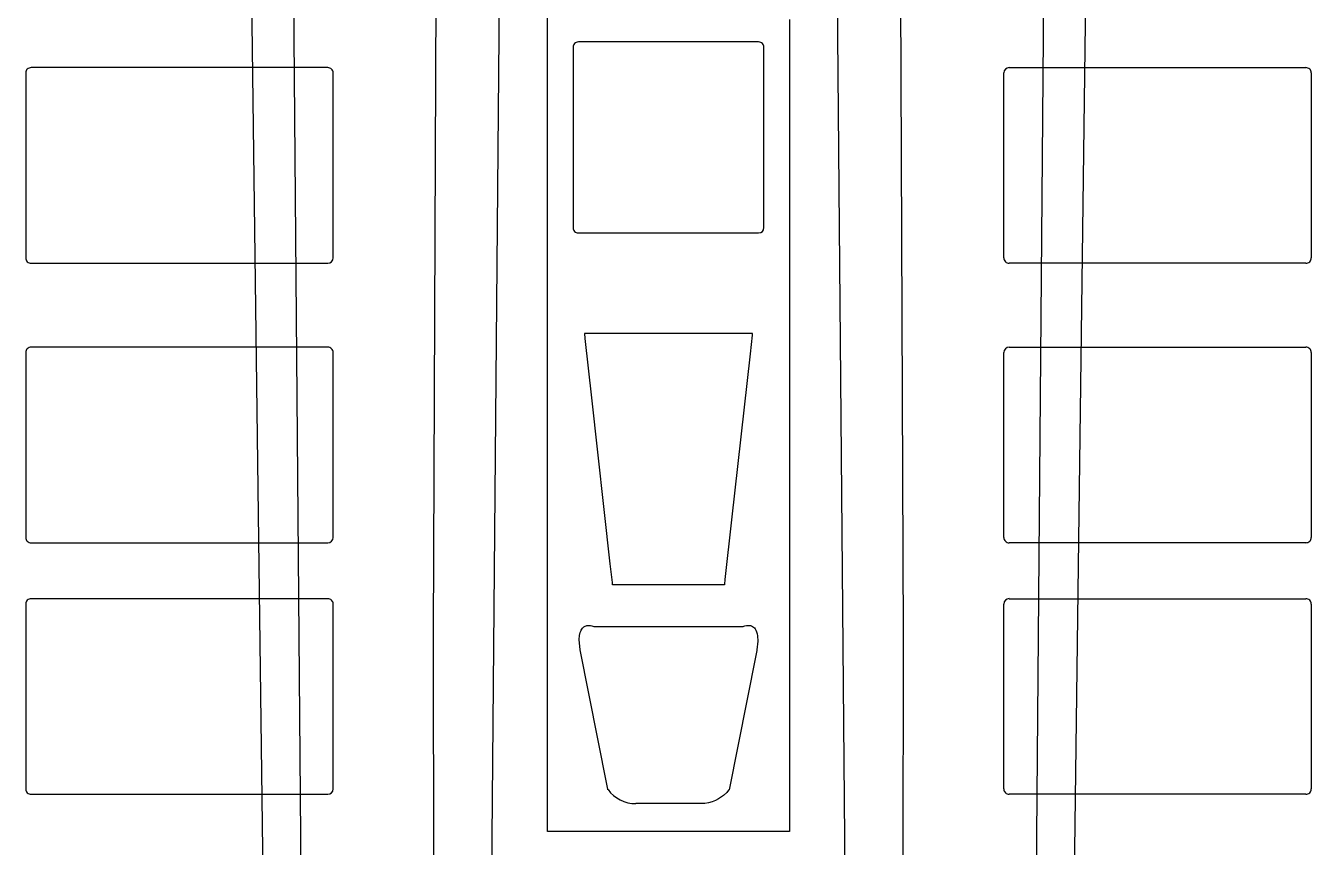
# Model space of a CAD drawing. Extents: x 0.4 to 20.4, y 0.5 to 29.7.
# Drawn here: x 8.444 to 12.278, y 11.361 to 13.81 of the extents above; entities that cross this region are included whole.
import ezdxf

# ---------------------------------------------------------------- set-up
doc = ezdxf.new("R2010")
doc.units = 0

msp = doc.modelspace()

# ---------------------------------------------------------------- linework, layer by layer
at = {"layer": 'Layer 1', "color": 7, "linetype": 'CONTINUOUS'}
for p, q in [((9.779777, 5.166812), (9.888814, 17.490817)), ((10.942293, 5.155329), (10.833256, 17.490817)), ((9.097436, 15.518608), (9.16695, 10.060401)), ((11.624634, 15.518345), (11.55512, 10.05449)), ((9.659879, 11.999662), (9.674312, 15.11457)), ((11.062191, 11.995432), (11.047758, 15.113356)), ((9.234409, 14.839484), (9.279746, 9.556238)), ((11.487661, 14.839164), (11.442324, 9.550143)), ((9.999933, 11.761905), (9.999933, 13.838059)), ((10.722137, 13.828936), (10.722137, 13.797294)), ((10.608276, 13.761665), (10.092263, 13.761665)), ((10.627428, 13.761665), (10.608276, 13.761665)), ((10.629233, 13.761665), (10.627428, 13.761665)), ((10.629649, 13.761665), (10.629233, 13.761665)), ((10.629733, 13.761665), (10.629649, 13.761665)), ((10.629741, 13.761665), (10.629733, 13.761665)), ((10.629743, 13.761665), (10.629741, 13.761665)), ((10.629744, 13.761665), (10.629743, 13.761665)), ((10.629744, 13.761665), (10.629744, 13.761665)), ((10.629744, 13.761665), (10.629744, 13.761665)), ((10.629744, 13.761665), (10.629744, 13.761665)), ((10.629744, 13.761665), (10.629744, 13.761665)), ((10.629744, 13.761665), (10.629744, 13.761665)), ((10.722137, 13.797294), (10.722137, 13.48366)), ((10.076326, 13.745665), (10.076326, 13.745665)), ((10.076326, 13.745665), (10.076326, 13.745665)), ((10.076326, 13.745665), (10.076326, 13.745665)), ((10.076326, 13.745665), (10.076326, 13.745665)), ((10.076326, 13.745665), (10.076326, 13.745665)), ((10.076326, 13.745665), (10.076326, 13.745664)), ((10.076326, 13.745664), (10.076326, 13.745662)), ((10.076326, 13.745662), (10.076326, 13.745654)), ((10.076326, 13.745654), (10.076326, 13.745571)), ((10.076326, 13.745571), (10.076326, 13.745154)), ((10.076326, 13.745154), (10.076326, 13.743349)), ((10.076326, 13.743349), (10.076326, 13.724197)), ((10.076326, 13.724197), (10.076326, 13.208169)), ((10.645744, 13.229637), (10.645744, 13.745665)), ((9.309699, 13.685271), (8.460326, 13.685271)), ((9.341223, 13.685271), (9.309699, 13.685271)), ((9.344194, 13.685271), (9.341223, 13.685271)), ((9.34488, 13.685271), (9.344194, 13.685271)), ((9.345018, 13.685271), (9.34488, 13.685271)), ((9.345031, 13.685271), (9.345018, 13.685271)), ((9.345034, 13.685271), (9.345031, 13.685271)), ((9.345035, 13.685271), (9.345034, 13.685271)), ((9.345035, 13.685271), (9.345035, 13.685271)), ((9.345035, 13.685271), (9.345035, 13.685271)), ((9.345035, 13.685271), (9.345035, 13.685271)), ((9.345035, 13.685271), (9.345035, 13.685271)), ((9.345035, 13.685271), (9.345035, 13.685271)), ((11.376972, 13.685271), (11.376972, 13.685271)), ((11.376972, 13.685271), (11.376972, 13.685271)), ((11.376972, 13.685271), (11.376972, 13.685271)), ((11.376972, 13.685271), (11.376972, 13.685271)), ((11.376972, 13.685271), (11.376972, 13.685271)), ((11.376972, 13.685271), (11.376973, 13.685271)), ((11.376973, 13.685271), (11.376976, 13.685271)), ((11.376976, 13.685271), (11.376989, 13.685271)), ((11.376989, 13.685271), (11.377127, 13.685271)), ((11.377127, 13.685271), (11.377813, 13.685271)), ((11.377813, 13.685271), (11.380784, 13.685271)), ((11.380784, 13.685271), (11.412308, 13.685271)), ((11.412308, 13.685271), (12.261696, 13.685271)), ((8.444374, 13.669271), (8.444374, 13.669271)), ((8.444374, 13.669271), (8.444374, 13.669271)), ((8.444374, 13.669271), (8.444374, 13.669271)), ((8.444374, 13.669271), (8.444374, 13.669271)), ((8.444374, 13.669271), (8.444374, 13.669271)), ((8.444374, 13.669271), (8.444374, 13.669271)), ((8.444374, 13.669271), (8.444374, 13.669269)), ((8.444374, 13.669269), (8.444374, 13.669261)), ((8.444374, 13.669261), (8.444374, 13.669174)), ((8.444374, 13.669174), (8.444374, 13.668747)), ((8.444374, 13.668747), (8.444374, 13.666896)), ((8.444374, 13.666896), (8.444374, 13.647249)), ((8.444374, 13.647249), (8.444374, 13.117885)), ((9.361035, 13.139908), (9.361035, 13.669271)), ((11.361035, 13.139908), (11.361035, 13.669271)), ((12.277696, 13.669271), (12.277696, 13.669271)), ((12.277696, 13.669271), (12.277696, 13.669271)), ((12.277696, 13.669271), (12.277696, 13.669271)), ((12.277696, 13.669271), (12.277696, 13.669271)), ((12.277696, 13.669271), (12.277696, 13.669271)), ((12.277696, 13.669271), (12.277696, 13.669271)), ((12.277696, 13.669271), (12.277696, 13.669269)), ((12.277696, 13.669269), (12.277696, 13.669261)), ((12.277696, 13.669261), (12.277696, 13.669174)), ((12.277696, 13.669174), (12.277696, 13.668747)), ((12.277696, 13.668747), (12.277696, 13.666896)), ((12.277696, 13.666896), (12.277696, 13.647249)), ((12.277696, 13.647249), (12.277696, 13.117885)), ((10.722137, 13.48366), (10.722137, 11.480945)), ((10.645744, 13.210485), (10.645744, 13.229637)), ((10.092263, 13.192216), (10.092263, 13.192216)), ((10.092263, 13.192216), (10.092263, 13.192216)), ((10.092263, 13.192216), (10.092263, 13.192216)), ((10.092263, 13.192216), (10.092263, 13.192216)), ((10.092263, 13.192216), (10.092264, 13.192216)), ((10.092264, 13.192216), (10.092264, 13.192216)), ((10.092264, 13.192216), (10.092266, 13.192216)), ((10.092266, 13.192216), (10.092274, 13.192216)), ((10.092274, 13.192216), (10.092358, 13.192216)), ((10.092358, 13.192216), (10.092774, 13.192216)), ((10.092774, 13.192216), (10.094579, 13.192216)), ((10.094579, 13.192216), (10.113731, 13.192216)), ((10.113731, 13.192216), (10.629744, 13.192216)), ((10.645744, 13.20868), (10.645744, 13.210485)), ((10.645744, 13.208263), (10.645744, 13.20868)), ((10.645744, 13.208179), (10.645744, 13.208263)), ((10.645744, 13.208171), (10.645744, 13.208179)), ((10.645744, 13.20817), (10.645744, 13.208171)), ((10.645744, 13.208169), (10.645744, 13.20817)), ((10.645744, 13.208169), (10.645744, 13.208169)), ((10.645744, 13.208169), (10.645744, 13.208169)), ((10.645744, 13.208169), (10.645744, 13.208169)), ((10.645744, 13.208169), (10.645744, 13.208169)), ((10.645744, 13.208169), (10.645744, 13.208169)), ((9.361035, 13.120261), (9.361035, 13.139908)), ((9.361035, 13.11841), (9.361035, 13.120261)), ((9.361035, 13.117982), (9.361035, 13.11841)), ((9.361035, 13.117896), (9.361035, 13.117982)), ((9.361035, 13.117888), (9.361035, 13.117896)), ((9.361035, 13.117886), (9.361035, 13.117888)), ((9.361035, 13.117885), (9.361035, 13.117886)), ((9.361035, 13.117886), (9.361035, 13.117886)), ((9.361035, 13.117885), (9.361035, 13.117885)), ((9.361035, 13.117885), (9.361035, 13.117885)), ((9.361035, 13.117885), (9.361035, 13.117885)), ((9.361035, 13.117885), (9.361035, 13.117885)), ((11.361035, 13.120261), (11.361035, 13.139908)), ((11.361035, 13.11841), (11.361035, 13.120261)), ((11.361035, 13.117982), (11.361035, 13.11841)), ((11.361035, 13.117896), (11.361035, 13.117982)), ((11.361035, 13.117888), (11.361035, 13.117896)), ((11.361035, 13.117886), (11.361035, 13.117888)), ((11.361035, 13.117885), (11.361035, 13.117886)), ((11.361035, 13.117886), (11.361035, 13.117886)), ((11.361035, 13.117885), (11.361035, 13.117885)), ((11.361035, 13.117885), (11.361035, 13.117885)), ((11.361035, 13.117885), (11.361035, 13.117885)), ((11.361035, 13.117885), (11.361035, 13.117885)), ((8.460326, 13.101948), (8.460326, 13.101948)), ((8.460326, 13.101948), (8.460326, 13.101948)), ((8.460326, 13.101948), (8.460326, 13.101948)), ((8.460326, 13.101948), (8.460326, 13.101948)), ((8.460326, 13.101948), (8.460327, 13.101948)), ((8.460327, 13.101948), (8.460327, 13.101948)), ((8.460327, 13.101948), (8.460331, 13.101948)), ((8.460331, 13.101948), (8.460344, 13.101948)), ((8.460344, 13.101948), (8.460482, 13.101948)), ((8.460482, 13.101948), (8.461168, 13.101948)), ((8.461168, 13.101948), (8.464138, 13.101948)), ((8.464138, 13.101948), (8.495662, 13.101948)), ((8.495662, 13.101948), (9.345035, 13.101948)), ((12.22636, 13.101948), (11.376972, 13.101948)), ((12.257885, 13.101948), (12.22636, 13.101948)), ((12.260855, 13.101948), (12.257885, 13.101948)), ((12.261541, 13.101948), (12.260855, 13.101948)), ((12.261679, 13.101948), (12.261541, 13.101948)), ((12.261692, 13.101948), (12.261679, 13.101948)), ((12.261695, 13.101948), (12.261692, 13.101948)), ((12.261696, 13.101948), (12.261695, 13.101948)), ((12.261696, 13.101948), (12.261696, 13.101948)), ((12.261696, 13.101948), (12.261696, 13.101948)), ((12.261696, 13.101948), (12.261696, 13.101948)), ((12.261696, 13.101948), (12.261696, 13.101948)), ((12.261696, 13.101948), (12.261696, 13.101948)), ((10.111035, 12.893601), (10.111035, 12.893602)), ((10.111035, 12.893602), (10.111035, 12.893602)), ((10.111035, 12.893602), (10.111035, 12.893602)), ((10.111035, 12.893602), (10.111035, 12.893602)), ((10.111035, 12.893602), (10.111035, 12.893602)), ((10.111035, 12.893602), (10.111035, 12.893602)), ((10.111035, 12.893602), (10.111035, 12.893602)), ((10.111035, 12.893602), (10.111036, 12.893602)), ((10.111036, 12.893596), (10.111035, 12.893601)), ((10.111036, 12.893602), (10.111038, 12.893602)), ((10.111057, 12.893408), (10.111036, 12.893596)), ((10.111038, 12.893602), (10.111046, 12.893602)), ((10.111046, 12.893602), (10.111133, 12.893602)), ((10.111185, 12.892254), (10.111057, 12.893408)), ((10.111133, 12.893602), (10.111566, 12.893602)), ((10.112783, 12.877873), (10.111185, 12.892254)), ((10.111566, 12.893602), (10.113426, 12.893602)), ((10.113426, 12.893602), (10.132521, 12.893602)), ((10.132521, 12.893602), (10.361035, 12.893602)), ((10.361035, 12.893602), (10.361035, 12.893602)), ((10.361035, 12.893602), (10.361035, 12.893602)), ((10.361035, 12.893602), (10.361035, 12.893602)), ((10.361035, 12.893602), (10.361036, 12.893602)), ((10.361036, 12.893602), (10.361038, 12.893602)), ((10.361038, 12.893602), (10.361046, 12.893602)), ((10.361046, 12.893602), (10.361078, 12.893602)), ((10.361078, 12.893602), (10.361425, 12.893602)), ((10.361425, 12.893602), (10.36312, 12.893602)), ((10.36312, 12.893602), (10.381667, 12.893602)), ((10.381667, 12.893602), (10.546697, 12.893602)), ((10.546697, 12.893602), (10.60579, 12.893602)), ((10.610339, 12.887341), (10.604156, 12.831692)), ((10.60579, 12.893602), (10.610585, 12.893602)), ((10.610905, 12.89243), (10.610339, 12.887341)), ((10.610585, 12.893602), (10.61097, 12.893602)), ((10.61102, 12.893471), (10.610905, 12.89243)), ((10.61097, 12.893602), (10.611033, 12.893602)), ((10.611031, 12.89357), (10.61102, 12.893471)), ((10.611034, 12.893594), (10.611031, 12.89357)), ((10.611033, 12.893602), (10.611035, 12.893602)), ((10.611035, 12.8936), (10.611034, 12.893594)), ((10.611035, 12.893602), (10.611035, 12.893602)), ((10.611035, 12.893602), (10.611035, 12.893602)), ((10.611035, 12.893602), (10.611035, 12.893602)), ((10.611035, 12.893602), (10.611035, 12.893602)), ((10.611035, 12.893602), (10.611035, 12.893602)), ((10.611035, 12.893602), (10.611035, 12.893602)), ((10.611035, 12.893602), (10.611035, 12.893602)), ((10.611035, 12.893602), (10.611035, 12.8936)), ((9.309699, 12.851948), (8.460326, 12.851948)), ((9.341223, 12.851948), (9.309699, 12.851948)), ((9.344194, 12.851948), (9.341223, 12.851948)), ((9.34488, 12.851948), (9.344194, 12.851948)), ((9.345018, 12.851948), (9.34488, 12.851948)), ((9.345031, 12.851948), (9.345018, 12.851948)), ((9.345034, 12.851948), (9.345031, 12.851948)), ((9.345035, 12.851948), (9.345034, 12.851948)), ((9.345035, 12.851948), (9.345035, 12.851948)), ((9.345035, 12.851948), (9.345035, 12.851948)), ((9.345035, 12.851948), (9.345035, 12.851948)), ((9.345035, 12.851948), (9.345035, 12.851948)), ((9.345035, 12.851948), (9.345035, 12.851948)), ((10.13248, 12.700609), (10.112783, 12.877873)), ((11.376972, 12.851948), (11.376972, 12.851948)), ((11.376972, 12.851948), (11.376972, 12.851948)), ((11.376972, 12.851948), (11.376972, 12.851948)), ((11.376972, 12.851948), (11.376972, 12.851948)), ((11.376972, 12.851948), (11.376972, 12.851948)), ((11.376972, 12.851948), (11.376973, 12.851948)), ((11.376973, 12.851948), (11.376976, 12.851948)), ((11.376976, 12.851948), (11.376989, 12.851948)), ((11.376989, 12.851948), (11.377127, 12.851948)), ((11.377127, 12.851948), (11.377813, 12.851948)), ((11.377813, 12.851948), (11.380784, 12.851948)), ((11.380784, 12.851948), (11.412308, 12.851948)), ((11.412308, 12.851948), (12.261696, 12.851948)), ((8.444374, 12.835948), (8.444374, 12.835948)), ((8.444374, 12.835948), (8.444374, 12.835948)), ((8.444374, 12.835948), (8.444374, 12.835948)), ((8.444374, 12.835948), (8.444374, 12.835948)), ((8.444374, 12.835948), (8.444374, 12.835948)), ((8.444374, 12.835948), (8.444374, 12.835948)), ((8.444374, 12.835948), (8.444374, 12.835946)), ((8.444374, 12.835946), (8.444374, 12.835938)), ((8.444374, 12.835938), (8.444374, 12.835852)), ((8.444374, 12.835852), (8.444374, 12.835424)), ((8.444374, 12.835424), (8.444374, 12.833573)), ((8.444374, 12.833573), (8.444374, 12.813925)), ((8.444374, 12.813925), (8.444374, 12.284547)), ((9.361035, 12.30657), (9.361035, 12.835948)), ((10.604156, 12.831692), (10.549141, 12.336595)), ((11.361035, 12.30657), (11.361035, 12.835948)), ((12.277696, 12.835948), (12.277696, 12.835948)), ((12.277696, 12.835948), (12.277696, 12.835948)), ((12.277696, 12.835948), (12.277696, 12.835948)), ((12.277696, 12.835948), (12.277696, 12.835948)), ((12.277696, 12.835948), (12.277696, 12.835948)), ((12.277696, 12.835948), (12.277696, 12.835948)), ((12.277696, 12.835948), (12.277696, 12.835946)), ((12.277696, 12.835946), (12.277696, 12.835938)), ((12.277696, 12.835938), (12.277696, 12.835852)), ((12.277696, 12.835852), (12.277696, 12.835424)), ((12.277696, 12.835424), (12.277696, 12.833573)), ((12.277696, 12.833573), (12.277696, 12.813925)), ((12.277696, 12.813925), (12.277696, 12.284547)), ((10.187494, 12.205512), (10.13248, 12.700609)), ((9.361035, 12.286922), (9.361035, 12.30657)), ((10.549141, 12.336595), (10.529444, 12.159331)), ((11.361035, 12.286922), (11.361035, 12.30657)), ((8.460326, 12.26861), (8.460326, 12.26861)), ((8.460326, 12.26861), (8.460326, 12.26861)), ((8.460326, 12.26861), (8.460326, 12.26861)), ((8.460326, 12.26861), (8.460326, 12.26861)), ((8.460326, 12.26861), (8.460327, 12.26861)), ((8.460327, 12.26861), (8.460327, 12.26861)), ((8.460327, 12.26861), (8.460331, 12.26861)), ((8.460331, 12.26861), (8.460344, 12.26861)), ((8.460344, 12.26861), (8.460482, 12.26861)), ((8.460482, 12.26861), (8.461168, 12.26861)), ((8.461168, 12.26861), (8.464138, 12.26861)), ((8.464138, 12.26861), (8.495662, 12.26861)), ((8.495662, 12.26861), (9.345035, 12.26861)), ((9.361035, 12.285071), (9.361035, 12.286922)), ((9.361035, 12.284644), (9.361035, 12.285071)), ((9.361035, 12.284558), (9.361035, 12.284644)), ((9.361035, 12.28455), (9.361035, 12.284558)), ((9.361035, 12.284548), (9.361035, 12.28455)), ((9.361035, 12.284547), (9.361035, 12.284548)), ((9.361035, 12.284547), (9.361035, 12.284547)), ((9.361035, 12.284547), (9.361035, 12.284547)), ((9.361035, 12.284547), (9.361035, 12.284547)), ((9.361035, 12.284547), (9.361035, 12.284547)), ((9.361035, 12.284547), (9.361035, 12.284547)), ((11.361035, 12.285071), (11.361035, 12.286922)), ((11.361035, 12.284644), (11.361035, 12.285071)), ((11.361035, 12.284558), (11.361035, 12.284644)), ((11.361035, 12.28455), (11.361035, 12.284558)), ((11.361035, 12.284548), (11.361035, 12.28455)), ((11.361035, 12.284547), (11.361035, 12.284548)), ((11.361035, 12.284547), (11.361035, 12.284547)), ((11.361035, 12.284547), (11.361035, 12.284547)), ((11.361035, 12.284547), (11.361035, 12.284547)), ((11.361035, 12.284547), (11.361035, 12.284547)), ((11.361035, 12.284547), (11.361035, 12.284547)), ((12.22636, 12.26861), (11.376972, 12.26861)), ((12.257885, 12.26861), (12.22636, 12.26861)), ((12.260855, 12.26861), (12.257885, 12.26861)), ((12.261541, 12.26861), (12.260855, 12.26861)), ((12.261679, 12.26861), (12.261541, 12.26861)), ((12.261692, 12.26861), (12.261679, 12.26861)), ((12.261695, 12.26861), (12.261692, 12.26861)), ((12.261696, 12.26861), (12.261695, 12.26861)), ((12.261696, 12.26861), (12.261696, 12.26861)), ((12.261696, 12.26861), (12.261696, 12.26861)), ((12.261696, 12.26861), (12.261696, 12.26861)), ((12.261696, 12.26861), (12.261696, 12.26861)), ((12.261696, 12.26861), (12.261696, 12.26861)), ((10.193678, 12.149863), (10.187494, 12.205512)), ((10.529444, 12.159331), (10.527846, 12.14495)), ((10.194243, 12.144774), (10.193678, 12.149863)), ((10.194359, 12.143733), (10.194243, 12.144774)), ((10.19437, 12.143634), (10.194359, 12.143733)), ((10.194373, 12.14361), (10.19437, 12.143634)), ((10.194373, 12.143604), (10.194373, 12.14361)), ((10.194374, 12.143602), (10.194373, 12.143604)), ((10.194379, 12.143602), (10.194374, 12.143602)), ((10.194374, 12.143602), (10.194374, 12.143602)), ((10.194374, 12.143602), (10.194374, 12.143602)), ((10.194374, 12.143602), (10.194374, 12.143602)), ((10.194374, 12.143602), (10.194374, 12.143602)), ((10.194374, 12.143602), (10.194374, 12.143602)), ((10.194374, 12.143602), (10.194374, 12.143602)), ((10.194374, 12.143602), (10.194374, 12.143602)), ((10.194398, 12.143602), (10.194379, 12.143602)), ((10.195069, 12.143602), (10.194398, 12.143602)), ((10.19897, 12.143602), (10.195069, 12.143602)), ((10.240192, 12.143602), (10.19897, 12.143602)), ((10.349126, 12.143602), (10.240192, 12.143602)), ((10.513373, 12.143602), (10.349126, 12.143602)), ((10.526102, 12.143602), (10.513373, 12.143602)), ((10.527342, 12.143602), (10.526102, 12.143602)), ((10.527631, 12.143602), (10.527342, 12.143602)), ((10.527689, 12.143602), (10.527631, 12.143602)), ((10.527695, 12.143602), (10.527689, 12.143602)), ((10.527696, 12.143602), (10.527695, 12.143602)), ((10.527697, 12.143603), (10.527696, 12.143602)), ((10.527696, 12.143602), (10.527696, 12.143602)), ((10.527696, 12.143602), (10.527696, 12.143602)), ((10.527696, 12.143602), (10.527696, 12.143602)), ((10.527696, 12.143602), (10.527696, 12.143602)), ((10.527696, 12.143602), (10.527696, 12.143602)), ((10.527696, 12.143602), (10.527696, 12.143602)), ((10.527696, 12.143602), (10.527696, 12.143602)), ((10.527718, 12.143796), (10.527697, 12.143608)), ((10.527697, 12.143608), (10.527697, 12.143603)), ((10.527846, 12.14495), (10.527718, 12.143796)), ((8.444374, 12.085948), (8.444374, 12.085948)), ((8.444374, 12.085948), (8.444374, 12.085948)), ((8.444374, 12.085948), (8.444374, 12.085948)), ((8.444374, 12.085948), (8.444374, 12.085948)), ((8.444374, 12.085948), (8.444374, 12.085948)), ((8.444374, 12.085948), (8.444374, 12.085948)), ((8.444374, 12.085948), (8.444374, 12.085946)), ((8.444374, 12.085946), (8.444374, 12.085938)), ((8.444374, 12.085938), (8.444374, 12.085852)), ((8.444374, 12.085852), (8.444374, 12.085424)), ((8.444374, 12.085424), (8.444374, 12.083573)), ((8.444374, 12.083573), (8.444374, 12.063925)), ((9.309699, 12.101948), (8.460326, 12.101948)), ((9.341223, 12.101948), (9.309699, 12.101948)), ((9.344194, 12.101948), (9.341223, 12.101948)), ((9.34488, 12.101948), (9.344194, 12.101948)), ((9.345018, 12.101948), (9.34488, 12.101948)), ((9.345031, 12.101948), (9.345018, 12.101948)), ((9.345034, 12.101948), (9.345031, 12.101948)), ((9.345035, 12.101948), (9.345034, 12.101948)), ((9.345035, 12.101948), (9.345035, 12.101948)), ((9.345035, 12.101948), (9.345035, 12.101948)), ((9.345035, 12.101948), (9.345035, 12.101948)), ((9.345035, 12.101948), (9.345035, 12.101948)), ((9.345035, 12.101948), (9.345035, 12.101948)), ((9.361035, 11.55657), (9.361035, 12.085948)), ((11.361035, 11.55657), (11.361035, 12.085948)), ((11.376972, 12.101948), (11.376972, 12.101948)), ((11.376972, 12.101948), (11.376972, 12.101948)), ((11.376972, 12.101948), (11.376972, 12.101948)), ((11.376972, 12.101948), (11.376972, 12.101948)), ((11.376972, 12.101948), (11.376972, 12.101948)), ((11.376972, 12.101948), (11.376973, 12.101948)), ((11.376973, 12.101948), (11.376976, 12.101948)), ((11.376976, 12.101948), (11.376989, 12.101948)), ((11.376989, 12.101948), (11.377127, 12.101948)), ((11.377127, 12.101948), (11.377813, 12.101948)), ((11.377813, 12.101948), (11.380784, 12.101948)), ((11.380784, 12.101948), (11.412308, 12.101948)), ((11.412308, 12.101948), (12.261696, 12.101948)), ((12.277696, 12.085948), (12.277696, 12.085948)), ((12.277696, 12.085948), (12.277696, 12.085948)), ((12.277696, 12.085948), (12.277696, 12.085948)), ((12.277696, 12.085948), (12.277696, 12.085948)), ((12.277696, 12.085948), (12.277696, 12.085948)), ((12.277696, 12.085948), (12.277696, 12.085948)), ((12.277696, 12.085948), (12.277696, 12.085946)), ((12.277696, 12.085946), (12.277696, 12.085938)), ((12.277696, 12.085938), (12.277696, 12.085852)), ((12.277696, 12.085852), (12.277696, 12.085424)), ((12.277696, 12.085424), (12.277696, 12.083573)), ((12.277696, 12.083573), (12.277696, 12.063925)), ((8.444374, 12.063925), (8.444374, 11.534547)), ((12.277696, 12.063925), (12.277696, 11.534547)), ((9.673067, 5.043774), (9.659879, 11.999662)), ((10.095847, 11.991675), (10.09781, 12.001031)), ((10.09781, 12.001031), (10.099138, 12.004932)), ((10.099138, 12.004932), (10.100667, 12.008352)), ((10.100667, 12.008352), (10.102374, 12.011319)), ((10.102374, 12.011319), (10.104237, 12.013862)), ((10.104237, 12.013862), (10.106231, 12.016008)), ((10.106231, 12.016008), (10.108335, 12.017786)), ((10.108335, 12.017786), (10.110525, 12.019222)), ((10.110525, 12.019222), (10.112779, 12.020346)), ((10.112779, 12.020346), (10.115074, 12.021185)), ((10.115074, 12.021185), (10.117386, 12.021767)), ((10.117386, 12.021767), (10.119693, 12.02212)), ((10.119693, 12.02212), (10.124201, 12.022251)), ((10.124201, 12.022251), (10.128414, 12.021803)), ((10.128414, 12.021803), (10.132149, 12.020998)), ((10.132149, 12.020998), (10.135223, 12.020062)), ((10.135223, 12.020062), (10.138815, 12.01861)), ((10.138815, 12.01861), (10.138815, 12.01861)), ((10.138815, 12.01861), (10.138815, 12.01861)), ((10.138815, 12.01861), (10.138815, 12.01861)), ((10.138815, 12.01861), (10.138815, 12.01861)), ((10.138815, 12.01861), (10.138815, 12.01861)), ((10.138815, 12.01861), (10.138815, 12.01861)), ((10.138815, 12.01861), (10.138816, 12.01861)), ((10.138816, 12.01861), (10.138819, 12.01861)), ((10.138819, 12.01861), (10.138854, 12.01861)), ((10.138854, 12.01861), (10.139026, 12.01861)), ((10.139026, 12.01861), (10.139772, 12.01861)), ((10.139772, 12.01861), (10.14769, 12.01861)), ((10.14769, 12.01861), (10.361035, 12.01861)), ((10.361035, 12.01861), (10.361035, 12.01861)), ((10.361035, 12.01861), (10.361035, 12.01861)), ((10.361035, 12.01861), (10.361035, 12.01861)), ((10.361035, 12.01861), (10.361035, 12.01861)), ((10.361035, 12.01861), (10.361035, 12.01861)), ((10.361035, 12.01861), (10.361035, 12.01861)), ((10.361035, 12.01861), (10.361036, 12.01861)), ((10.361036, 12.01861), (10.361039, 12.01861)), ((10.361039, 12.01861), (10.361074, 12.01861)), ((10.361074, 12.01861), (10.361246, 12.01861)), ((10.361246, 12.01861), (10.361992, 12.01861)), ((10.361992, 12.01861), (10.369911, 12.01861)), ((10.369911, 12.01861), (10.583255, 12.01861)), ((10.583255, 12.01861), (10.583255, 12.01861)), ((10.583255, 12.01861), (10.583255, 12.01861)), ((10.583255, 12.01861), (10.583255, 12.01861)), ((10.583255, 12.01861), (10.583255, 12.01861)), ((10.583255, 12.01861), (10.583255, 12.01861)), ((10.583255, 12.01861), (10.583256, 12.01861)), ((10.583256, 12.01861), (10.583256, 12.01861)), ((10.583256, 12.01861), (10.583257, 12.01861)), ((10.583257, 12.01861), (10.583265, 12.018615)), ((10.583265, 12.018615), (10.583308, 12.018636)), ((10.583308, 12.018636), (10.583494, 12.018724)), ((10.583494, 12.018724), (10.58545, 12.01955)), ((10.58545, 12.01955), (10.589037, 12.020754)), ((10.589037, 12.020754), (10.593842, 12.021833)), ((10.593842, 12.021833), (10.599454, 12.022283)), ((10.599454, 12.022283), (10.602434, 12.022114)), ((10.602434, 12.022114), (10.605461, 12.021598)), ((10.605461, 12.021598), (10.608483, 12.020674)), ((10.608483, 12.020674), (10.611449, 12.019277)), ((10.611449, 12.019277), (10.614308, 12.017344)), ((10.614308, 12.017344), (10.617008, 12.014814)), ((10.617008, 12.014814), (10.619497, 12.011621)), ((10.619497, 12.011621), (10.621724, 12.007705)), ((10.621724, 12.007705), (10.623637, 12.003001)), ((10.623637, 12.003001), (10.625185, 11.997447)), ((10.094963, 11.98006), (10.095847, 11.991675)), ((10.097161, 11.949161), (10.094963, 11.98006)), ((10.627123, 11.975052), (10.624909, 11.949161)), ((10.625185, 11.997447), (10.626317, 11.990979)), ((10.626317, 11.990979), (10.627123, 11.975052)), ((11.049003, 5.032291), (11.062191, 11.995432)), ((10.177156, 11.549141), (10.097161, 11.949161)), ((10.621581, 11.932519), (10.541586, 11.5325)), ((10.62455, 11.947366), (10.621581, 11.932519)), ((10.62483, 11.948765), (10.62455, 11.947366)), ((10.624894, 11.949088), (10.62483, 11.948765)), ((10.624907, 11.949153), (10.624894, 11.949088)), ((10.624909, 11.949159), (10.624907, 11.949153)), ((10.624909, 11.949161), (10.624909, 11.949161)), ((10.624909, 11.949161), (10.624909, 11.949161)), ((10.624909, 11.949161), (10.624909, 11.949161)), ((10.624909, 11.949161), (10.624909, 11.949161)), ((10.624909, 11.949161), (10.624909, 11.949161)), ((10.624909, 11.949161), (10.624909, 11.949161)), ((10.624909, 11.949161), (10.624909, 11.949159)), ((9.999933, 11.448262), (9.999933, 11.761905)), ((9.361035, 11.536922), (9.361035, 11.55657)), ((10.180125, 11.534295), (10.177156, 11.549141)), ((11.361035, 11.536922), (11.361035, 11.55657)), ((8.460326, 11.51861), (8.460326, 11.51861)), ((8.460326, 11.51861), (8.460326, 11.51861)), ((8.460326, 11.51861), (8.460326, 11.51861)), ((8.460326, 11.51861), (8.460326, 11.51861)), ((8.460326, 11.51861), (8.460327, 11.51861)), ((8.460327, 11.51861), (8.460327, 11.51861)), ((8.460327, 11.51861), (8.460331, 11.51861)), ((8.460331, 11.51861), (8.460344, 11.51861)), ((8.460344, 11.51861), (8.460482, 11.51861)), ((8.460482, 11.51861), (8.461168, 11.51861)), ((8.461168, 11.51861), (8.464138, 11.51861)), ((8.464138, 11.51861), (8.495662, 11.51861)), ((8.495662, 11.51861), (9.345035, 11.51861)), ((9.361035, 11.535071), (9.361035, 11.536922)), ((9.361035, 11.534644), (9.361035, 11.535071)), ((9.361035, 11.534558), (9.361035, 11.534644)), ((9.361035, 11.53455), (9.361035, 11.534558)), ((9.361035, 11.534548), (9.361035, 11.53455)), ((9.361035, 11.534547), (9.361035, 11.534548)), ((9.361035, 11.534547), (9.361035, 11.534547)), ((9.361035, 11.534547), (9.361035, 11.534547)), ((9.361035, 11.534547), (9.361035, 11.534547)), ((9.361035, 11.534547), (9.361035, 11.534547)), ((9.361035, 11.534547), (9.361035, 11.534547)), ((10.180405, 11.532896), (10.180125, 11.534295)), ((10.180469, 11.532573), (10.180405, 11.532896)), ((10.180482, 11.532508), (10.180469, 11.532573)), ((10.180483, 11.532502), (10.180482, 11.532508)), ((10.180484, 11.5325), (10.180483, 11.532502)), ((10.180484, 11.5325), (10.180484, 11.5325)), ((10.180484, 11.5325), (10.180484, 11.5325)), ((10.180484, 11.5325), (10.180484, 11.5325)), ((10.180484, 11.5325), (10.180484, 11.5325)), ((10.180484, 11.5325), (10.180484, 11.5325)), ((10.180484, 11.5325), (10.180484, 11.5325)), ((10.501476, 11.500161), (10.491444, 11.49618)), ((10.51039, 11.504792), (10.501476, 11.500161)), ((10.524861, 11.514904), (10.51039, 11.504792)), ((10.534857, 11.524318), (10.524861, 11.514904)), ((10.54038, 11.530835), (10.534857, 11.524318)), ((10.541463, 11.53232), (10.54038, 11.530835)), ((10.541559, 11.53246), (10.541463, 11.53232)), ((10.541581, 11.532492), (10.541559, 11.53246)), ((10.541586, 11.532499), (10.541581, 11.532492)), ((10.541586, 11.5325), (10.541586, 11.5325)), ((10.541586, 11.5325), (10.541586, 11.5325)), ((10.541586, 11.5325), (10.541586, 11.5325)), ((10.541586, 11.5325), (10.541586, 11.5325)), ((10.541586, 11.5325), (10.541586, 11.5325)), ((10.541586, 11.5325), (10.541586, 11.5325)), ((10.541586, 11.5325), (10.541586, 11.532499)), ((10.541586, 11.532499), (10.541586, 11.532499)), ((11.361035, 11.535071), (11.361035, 11.536922)), ((11.361035, 11.534644), (11.361035, 11.535071)), ((11.361035, 11.534558), (11.361035, 11.534644)), ((11.361035, 11.53455), (11.361035, 11.534558)), ((11.361035, 11.534548), (11.361035, 11.53455)), ((11.361035, 11.534547), (11.361035, 11.534548)), ((11.361035, 11.534547), (11.361035, 11.534547)), ((11.361035, 11.534547), (11.361035, 11.534547)), ((11.361035, 11.534547), (11.361035, 11.534547)), ((11.361035, 11.534547), (11.361035, 11.534547)), ((11.361035, 11.534547), (11.361035, 11.534547)), ((12.22636, 11.51861), (11.376972, 11.51861)), ((12.257885, 11.51861), (12.22636, 11.51861)), ((12.260855, 11.51861), (12.257885, 11.51861)), ((12.261541, 11.51861), (12.260855, 11.51861)), ((12.261679, 11.51861), (12.261541, 11.51861)), ((12.261692, 11.51861), (12.261679, 11.51861)), ((12.261695, 11.51861), (12.261692, 11.51861)), ((12.261696, 11.51861), (12.261695, 11.51861)), ((12.261696, 11.51861), (12.261696, 11.51861)), ((12.261696, 11.51861), (12.261696, 11.51861)), ((12.261696, 11.51861), (12.261696, 11.51861)), ((12.261696, 11.51861), (12.261696, 11.51861)), ((12.261696, 11.51861), (12.261696, 11.51861)), ((10.444071, 11.49083), (10.263822, 11.49083)), ((10.456616, 11.49083), (10.444071, 11.49083)), ((10.457882, 11.49083), (10.456616, 11.49083)), ((10.45818, 11.49083), (10.457882, 11.49083)), ((10.45824, 11.49083), (10.45818, 11.49083)), ((10.458246, 11.49083), (10.45824, 11.49083)), ((10.458247, 11.49083), (10.458246, 11.49083)), ((10.458248, 11.49083), (10.458247, 11.49083)), ((10.458247, 11.49083), (10.458247, 11.49083)), ((10.469693, 11.491434), (10.458248, 11.49083)), ((10.458248, 11.49083), (10.458248, 11.49083)), ((10.458248, 11.49083), (10.458248, 11.49083)), ((10.458248, 11.49083), (10.458248, 11.49083)), ((10.458248, 11.49083), (10.458248, 11.49083)), ((10.480294, 11.493125), (10.469693, 11.491434)), ((10.491444, 11.49618), (10.480294, 11.493125)), ((10.722137, 11.480945), (10.722137, 11.411007)), ((9.999933, 11.416617), (9.999933, 11.448262)), ((9.999933, 11.409187), (9.999933, 11.416617)), ((9.999933, 11.40768), (9.999933, 11.409187)), ((9.999933, 11.407538), (9.999933, 11.40768)), ((9.999933, 11.407503), (9.999933, 11.407538)), ((9.999933, 11.407494), (9.999933, 11.407503)), ((9.999933, 11.407492), (9.999933, 11.407494)), ((9.999936, 11.407492), (9.999933, 11.407492)), ((9.999933, 11.407492), (9.999933, 11.407492)), ((9.999933, 11.407492), (9.999933, 11.407492)), ((9.999933, 11.407492), (9.999933, 11.407492)), ((9.999933, 11.407492), (9.999933, 11.407492)), ((9.999933, 11.407492), (9.999933, 11.407492)), ((9.99999, 11.407492), (9.999936, 11.407492)), ((10.000303, 11.407492), (9.99999, 11.407492)), ((10.001724, 11.407492), (10.000303, 11.407492)), ((10.007573, 11.407492), (10.001724, 11.407492)), ((10.152784, 11.407492), (10.007573, 11.407492)), ((10.669485, 11.407492), (10.152784, 11.407492)), ((10.716081, 11.407492), (10.669485, 11.407492)), ((10.720782, 11.407492), (10.716081, 11.407492)), ((10.721886, 11.407492), (10.720782, 11.407492)), ((10.72211, 11.407492), (10.721886, 11.407492)), ((10.72213, 11.407492), (10.72211, 11.407492)), ((10.722136, 11.407492), (10.72213, 11.407492)), ((10.722137, 11.407492), (10.722136, 11.407492)), ((10.722137, 11.411007), (10.722137, 11.407511)), ((10.722137, 11.407511), (10.722137, 11.407493)), ((10.722137, 11.407493), (10.722137, 11.407492)), ((10.722137, 11.407492), (10.722137, 11.407492)), ((10.722137, 11.407492), (10.722137, 11.407492)), ((10.722137, 11.407492), (10.722137, 11.407492)), ((10.722137, 11.407492), (10.722137, 11.407492)), ((10.722137, 11.407492), (10.722137, 11.407492))]:
    msp.add_line(p, q, dxfattribs=at)
for centre, radius, start, end in [((10.092234, 13.745817), 0.015848, 89.894406, 180.549293), ((10.629816, 13.745688), 0.015927, 359.916048, 450.260455), ((8.460299, 13.669404), 0.015867, 89.899831, 180.476938), ((9.345108, 13.669295), 0.015927, 359.916048, 450.260455), ((11.377051, 13.669299), 0.016016, 90.285006, 180.100313), ((12.26172, 13.669344), 0.015927, 359.739545, 450.083952), ((10.092282, 13.208136), 0.015956, 179.883526, 269.931212), ((10.629771, 13.20821), 0.015994, 269.903763, 359.85187), ((8.460287, 13.117853), 0.015914, 179.882176, 270.140449), ((9.345063, 13.117965), 0.016016, 269.899687, 359.714994), ((11.376938, 13.117884), 0.015936, 179.996519, 270.12188), ((12.261849, 13.117856), 0.015848, 269.450707, 360.105594), ((8.460299, 12.836081), 0.015867, 89.899831, 180.476938), ((9.345108, 12.835972), 0.015927, 359.916048, 450.260455), ((11.377051, 12.835976), 0.016016, 90.285006, 180.100313), ((12.26172, 12.836021), 0.015927, 359.739545, 450.083952), ((8.460287, 12.284514), 0.015914, 179.882176, 270.140449), ((9.345063, 12.284626), 0.016016, 269.899687, 359.714994), ((11.376938, 12.284546), 0.015936, 179.996519, 270.12188), ((12.261849, 12.284518), 0.015848, 269.450707, 360.105594), ((8.460299, 12.086081), 0.015867, 89.899831, 180.476938), ((9.345108, 12.085972), 0.015927, 359.916048, 450.260455), ((11.377051, 12.085976), 0.016016, 90.285006, 180.100313), ((12.26172, 12.086021), 0.015927, 359.739545, 450.083952), ((8.460287, 11.534514), 0.015914, 179.882176, 270.140449), ((9.345063, 11.534626), 0.016016, 269.899687, 359.714994), ((10.263358, 11.593489), 0.10266, 216.350695, 270.259388), ((11.376938, 11.534546), 0.015936, 179.996519, 270.12188), ((12.261849, 11.534518), 0.015848, 269.450707, 360.105594)]:
    msp.add_arc(centre, radius, start, end, dxfattribs=at)

doc.saveas('drawing.dxf')
